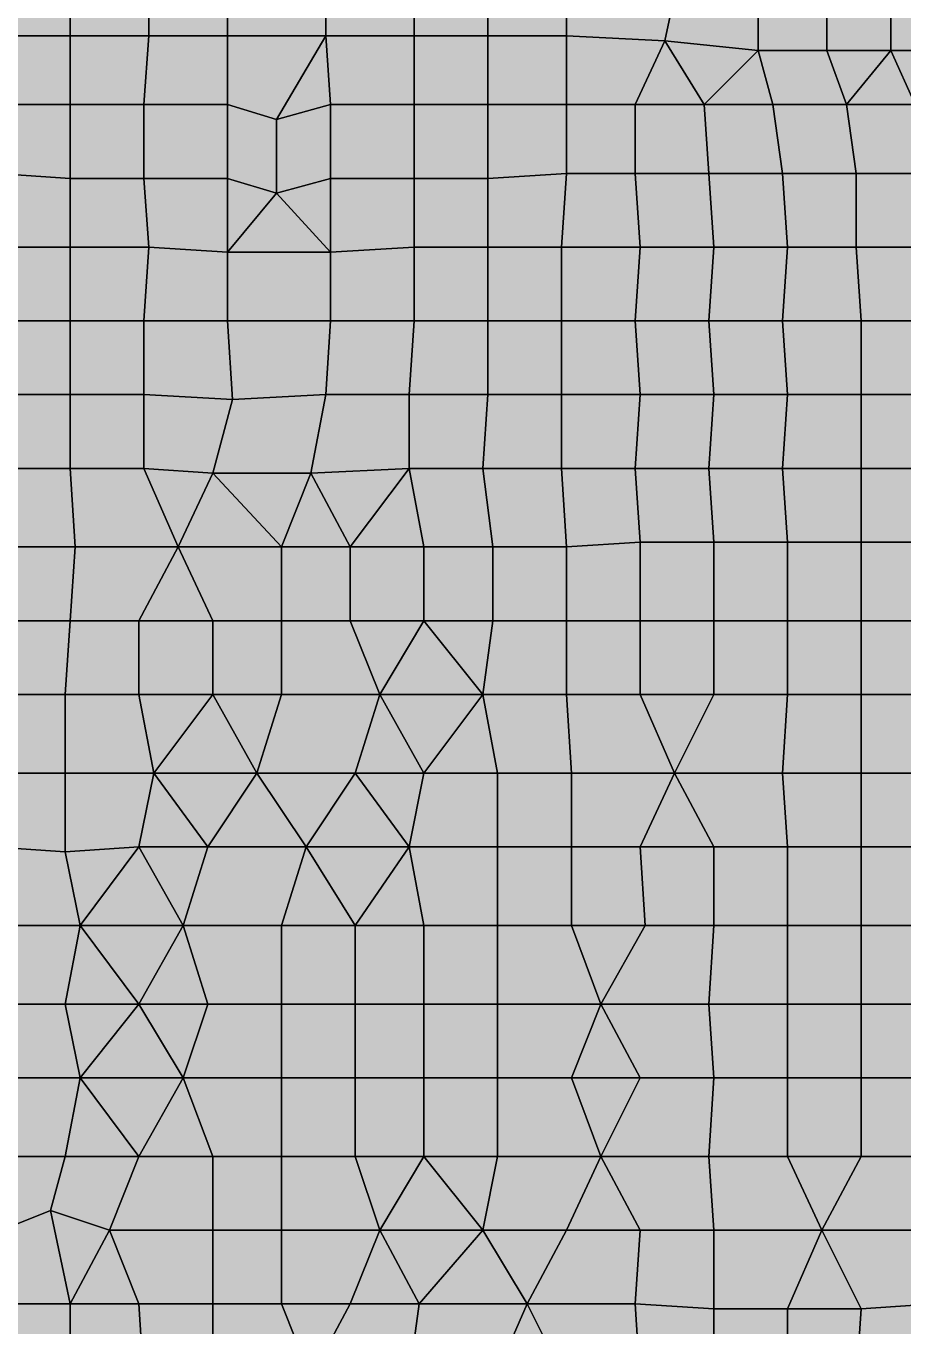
# Model space of a CAD drawing. Header units: metres. Extents: x -7480 to 79269, y -9100 to 45880.
# Drawn here: x 16660 to 20230, y 18670 to 23960 of the extents above; entities that cross this region are included whole.
import ezdxf

# ---------------------------------------------------------------- set-up
doc = ezdxf.new("R2010")
doc.units = ezdxf.units.M
for name, color, linetype in [('COLOR_1', 1, 'Continuous'), ('COLOR_181', 181, 'Continuous'), ('COLOR_3', 3, 'Continuous'), ('COLOR_5', 5, 'Continuous')]:
    doc.layers.add(name, color=color, linetype=linetype)

msp = doc.modelspace()

# ---------------------------------------------------------------- hatches: boundary and pattern name
at = {"layer": 'COLOR_1'}
for points in [[(18540, 23920), (18860, 23920), (18860, 24220), (18540, 24220)], [(18860, 23920), (19260, 23900), (19320, 24180), (18860, 24220)], [(18540, 23640), (18860, 23640), (18860, 23920), (18540, 23920)], [(18860, 23640), (19140, 23640), (19260, 23900), (18860, 23920)], [(19140, 23640), (19420, 23640), (19260, 23900)], [(19260, 23900), (19420, 23640), (19640, 23860)], [(19420, 23640), (19700, 23640), (19640, 23860)], [(19640, 23860), (19700, 23640), (20000, 23640), (19920, 23860)], [(19920, 23860), (20000, 23640), (20180, 23860)], [(20000, 23640), (20280, 23640), (20180, 23860)], [(20180, 23860), (20280, 23640), (20460, 23860)], [(18540, 23340), (18860, 23360), (18860, 23640), (18540, 23640)], [(18860, 23360), (19140, 23360), (19140, 23640), (18860, 23640)], [(19140, 23360), (19440, 23360), (19420, 23640), (19140, 23640)], [(19420, 23640), (19440, 23360), (19740, 23360), (19700, 23640)], [(19700, 23640), (19740, 23360), (20040, 23360), (20000, 23640)], [(20000, 23640), (20040, 23360), (20360, 23360), (20280, 23640)], [(18540, 23060), (18840, 23060), (18860, 23360), (18540, 23340)], [(18240, 22760), (18540, 22760), (18540, 23060), (18240, 23060)], [(18540, 22760), (18840, 22760), (18840, 23060), (18540, 23060)], [(18840, 22760), (19140, 22760), (19160, 23060), (18840, 23060)], [(19140, 22760), (19440, 22760), (19460, 23060), (19160, 23060)], [(19440, 22760), (19740, 22760), (19760, 23060), (19460, 23060)], [(19740, 22760), (20060, 22760), (20040, 23060), (19760, 23060)], [(20040, 23060), (20060, 22760), (20360, 22760), (20360, 23060)], [(16540, 22460), (16840, 22460), (16840, 22760), (16540, 22760)]]:
    msp.add_hatch(color=256, dxfattribs=at).paths.add_polyline_path(points)
at = {"layer": 'COLOR_181'}
for points in [[(16840, 23920), (17160, 23920), (17160, 24220), (16840, 24220)], [(17160, 23920), (17480, 23920), (17480, 24220), (17160, 24220)], [(17480, 23920), (17880, 23920), (17880, 24220), (17480, 24220)], [(17880, 23920), (18240, 23920), (18240, 24220), (17880, 24220)], [(18240, 23920), (18540, 23920), (18540, 24220), (18240, 24220)], [(16840, 23640), (17140, 23640), (17160, 23920), (16840, 23920)], [(17140, 23640), (17480, 23640), (17480, 23920), (17160, 23920)], [(17480, 23640), (17680, 23580), (17880, 23920), (17480, 23920)], [(17680, 23580), (17900, 23640), (17880, 23920)], [(17880, 23920), (17900, 23640), (18240, 23640), (18240, 23920)], [(18240, 23640), (18540, 23640), (18540, 23920), (18240, 23920)], [(16840, 23340), (17140, 23340), (17140, 23640), (16840, 23640)], [(17140, 23340), (17480, 23340), (17480, 23640), (17140, 23640)], [(17480, 23340), (17680, 23280), (17680, 23580), (17480, 23640)], [(17680, 23280), (17900, 23340), (17900, 23640), (17680, 23580)], [(17900, 23340), (18240, 23340), (18240, 23640), (17900, 23640)], [(18240, 23340), (18540, 23340), (18540, 23640), (18240, 23640)], [(16840, 23060), (17160, 23060), (17140, 23340), (16840, 23340)], [(17140, 23340), (17160, 23060), (17480, 23040), (17480, 23340)], [(17480, 23040), (17680, 23280), (17480, 23340)], [(17680, 23280), (17900, 23040), (17900, 23340)], [(17900, 23040), (18240, 23060), (18240, 23340), (17900, 23340)], [(18240, 23060), (18540, 23060), (18540, 23340), (18240, 23340)], [(18840, 23060), (19160, 23060), (19140, 23360), (18860, 23360)], [(19140, 23360), (19160, 23060), (19460, 23060), (19440, 23360)], [(19440, 23360), (19460, 23060), (19760, 23060), (19740, 23360)], [(19740, 23360), (19760, 23060), (20040, 23060), (20040, 23360)], [(20040, 23060), (20360, 23060), (20360, 23360), (20040, 23360)], [(17480, 23040), (17900, 23040), (17680, 23280)], [(17140, 22760), (17480, 22760), (17480, 23040), (17160, 23060)], [(17480, 22760), (17900, 22760), (17900, 23040), (17480, 23040)], [(17900, 22760), (18240, 22760), (18240, 23060), (17900, 23040)], [(16840, 22460), (17140, 22460), (17140, 22760), (16840, 22760)], [(17140, 22460), (17500, 22440), (17480, 22760), (17140, 22760)], [(17480, 22760), (17500, 22440), (17880, 22460), (17900, 22760)], [(17880, 22460), (18220, 22460), (18240, 22760), (17900, 22760)], [(18220, 22460), (18540, 22460), (18540, 22760), (18240, 22760)], [(18540, 22460), (18840, 22460), (18840, 22760), (18540, 22760)], [(18840, 22460), (19160, 22460), (19140, 22760), (18840, 22760)], [(19140, 22760), (19160, 22460), (19460, 22460), (19440, 22760)], [(19440, 22760), (19460, 22460), (19760, 22460), (19740, 22760)], [(19740, 22760), (19760, 22460), (20060, 22460), (20060, 22760)], [(20060, 22460), (20360, 22460), (20360, 22760), (20060, 22760)], [(16540, 22160), (16840, 22160), (16840, 22460), (16540, 22460)], [(16840, 22160), (17140, 22160), (17140, 22460), (16840, 22460)], [(17140, 22160), (17420, 22140), (17500, 22440), (17140, 22460)], [(17420, 22140), (17820, 22140), (17880, 22460), (17500, 22440)], [(17820, 22140), (18220, 22160), (18220, 22460), (17880, 22460)], [(18220, 22160), (18520, 22160), (18540, 22460), (18220, 22460)], [(18520, 22160), (18840, 22160), (18840, 22460), (18540, 22460)], [(18840, 22160), (19140, 22160), (19160, 22460), (18840, 22460)], [(19140, 22160), (19440, 22160), (19460, 22460), (19160, 22460)], [(19440, 22160), (19740, 22160), (19760, 22460), (19460, 22460)], [(19740, 22160), (20060, 22160), (20060, 22460), (19760, 22460)], [(20060, 22160), (20360, 22160), (20360, 22460), (20060, 22460)], [(16540, 21840), (16860, 21840), (16840, 22160), (16540, 22160)], [(16840, 22160), (16860, 21840), (17280, 21840), (17140, 22160)], [(17140, 22160), (17280, 21840), (17420, 22140)], [(17280, 21840), (17700, 21840), (17420, 22140)], [(17420, 22140), (17700, 21840), (17820, 22140)], [(17700, 21840), (17980, 21840), (17820, 22140)], [(17820, 22140), (17980, 21840), (18220, 22160)], [(17980, 21840), (18280, 21840), (18220, 22160)], [(18220, 22160), (18280, 21840), (18560, 21840), (18520, 22160)], [(18520, 22160), (18560, 21840), (18860, 21840), (18840, 22160)], [(18840, 22160), (18860, 21840), (19160, 21860), (19140, 22160)], [(19140, 22160), (19160, 21860), (19460, 21860), (19440, 22160)], [(19440, 22160), (19460, 21860), (19760, 21860), (19740, 22160)], [(19740, 22160), (19760, 21860), (20060, 21860), (20060, 22160)], [(20060, 21860), (20360, 21860), (20360, 22160), (20060, 22160)], [(18860, 21540), (19160, 21540), (19160, 21860), (18860, 21840)], [(19160, 21540), (19460, 21540), (19460, 21860), (19160, 21860)], [(19460, 21540), (19760, 21540), (19760, 21860), (19460, 21860)], [(19760, 21540), (20060, 21540), (20060, 21860), (19760, 21860)], [(20060, 21540), (20360, 21540), (20360, 21860), (20060, 21860)], [(16400, 21540), (16840, 21540), (16860, 21840), (16540, 21840)], [(16840, 21540), (17120, 21540), (17280, 21840), (16860, 21840)], [(17120, 21540), (17420, 21540), (17280, 21840)], [(17280, 21840), (17420, 21540), (17700, 21540), (17700, 21840)], [(17700, 21540), (17980, 21540), (17980, 21840), (17700, 21840)], [(17980, 21540), (18280, 21540), (18280, 21840), (17980, 21840)], [(18280, 21540), (18560, 21540), (18560, 21840), (18280, 21840)], [(18560, 21540), (18860, 21540), (18860, 21840), (18560, 21840)], [(16400, 21540), (16540, 21240), (16820, 21240), (16840, 21540)], [(16820, 21240), (17120, 21240), (17120, 21540), (16840, 21540)], [(17120, 21240), (17420, 21240), (17420, 21540), (17120, 21540)], [(17420, 21240), (17700, 21240), (17700, 21540), (17420, 21540)], [(17700, 21240), (18100, 21240), (17980, 21540), (17700, 21540)], [(17980, 21540), (18100, 21240), (18280, 21540)], [(18100, 21240), (18520, 21240), (18280, 21540)], [(18280, 21540), (18520, 21240), (18560, 21540)], [(18520, 21240), (18860, 21240), (18860, 21540), (18560, 21540)], [(18860, 21240), (19160, 21240), (19160, 21540), (18860, 21540)], [(19160, 21240), (19460, 21240), (19460, 21540), (19160, 21540)], [(19460, 21240), (19760, 21240), (19760, 21540), (19460, 21540)], [(19760, 21240), (20060, 21240), (20060, 21540), (19760, 21540)], [(20060, 21240), (20360, 21240), (20360, 21540), (20060, 21540)], [(16520, 20920), (16820, 20920), (16820, 21240), (16540, 21240)], [(16820, 20920), (17180, 20920), (17120, 21240), (16820, 21240)], [(17120, 21240), (17180, 20920), (17420, 21240)], [(17180, 20920), (17600, 20920), (17420, 21240)], [(17420, 21240), (17600, 20920), (17700, 21240)], [(17600, 20920), (18000, 20920), (18100, 21240), (17700, 21240)], [(18000, 20920), (18280, 20920), (18100, 21240)], [(18100, 21240), (18280, 20920), (18520, 21240)], [(18280, 20920), (18580, 20920), (18520, 21240)], [(18520, 21240), (18580, 20920), (18880, 20920), (18860, 21240)], [(18860, 21240), (18880, 20920), (19300, 20920), (19160, 21240)], [(19160, 21240), (19300, 20920), (19460, 21240)], [(19300, 20920), (19740, 20920), (19760, 21240), (19460, 21240)], [(19740, 20920), (20060, 20920), (20060, 21240), (19760, 21240)], [(20060, 20920), (20360, 20920), (20360, 21240), (20060, 21240)], [(16520, 20620), (16820, 20600), (16820, 20920), (16520, 20920)], [(16820, 20600), (17120, 20620), (17180, 20920), (16820, 20920)], [(17120, 20620), (17400, 20620), (17180, 20920)], [(17180, 20920), (17400, 20620), (17600, 20920)], [(17400, 20620), (17800, 20620), (17600, 20920)], [(17600, 20920), (17800, 20620), (18000, 20920)], [(17800, 20620), (18220, 20620), (18000, 20920)], [(18000, 20920), (18220, 20620), (18280, 20920)], [(18220, 20620), (18580, 20620), (18580, 20920), (18280, 20920)], [(18580, 20620), (18880, 20620), (18880, 20920), (18580, 20920)], [(18880, 20620), (19160, 20620), (19300, 20920), (18880, 20920)], [(19160, 20620), (19460, 20620), (19300, 20920)], [(19300, 20920), (19460, 20620), (19760, 20620), (19740, 20920)], [(19740, 20920), (19760, 20620), (20060, 20620), (20060, 20920)], [(20060, 20620), (20360, 20620), (20360, 20920), (20060, 20920)], [(16520, 20300), (16880, 20300), (16820, 20600), (16520, 20620)], [(16820, 20600), (16880, 20300), (17120, 20620)], [(16880, 20300), (17300, 20300), (17120, 20620)], [(17120, 20620), (17300, 20300), (17400, 20620)], [(17300, 20300), (17700, 20300), (17800, 20620), (17400, 20620)], [(17700, 20300), (18000, 20300), (17800, 20620)], [(17800, 20620), (18000, 20300), (18220, 20620)], [(18000, 20300), (18280, 20300), (18220, 20620)], [(18220, 20620), (18280, 20300), (18580, 20300), (18580, 20620)], [(18580, 20300), (18880, 20300), (18880, 20620), (18580, 20620)], [(18880, 20300), (19180, 20300), (19160, 20620), (18880, 20620)], [(19160, 20620), (19180, 20300), (19460, 20300), (19460, 20620)], [(19460, 20300), (19760, 20300), (19760, 20620), (19460, 20620)], [(19760, 20300), (20060, 20300), (20060, 20620), (19760, 20620)], [(20060, 20300), (20500, 20300), (20360, 20620), (20060, 20620)], [(16520, 19980), (16820, 19980), (16880, 20300), (16520, 20300)], [(16820, 19980), (17120, 19980), (16880, 20300)], [(16880, 20300), (17120, 19980), (17300, 20300)], [(17120, 19980), (17400, 19980), (17300, 20300)], [(17300, 20300), (17400, 19980), (17700, 19980), (17700, 20300)], [(17700, 19980), (18000, 19980), (18000, 20300), (17700, 20300)], [(18000, 19980), (18280, 19980), (18280, 20300), (18000, 20300)], [(18280, 19980), (18580, 19980), (18580, 20300), (18280, 20300)], [(18580, 19980), (19000, 19980), (18880, 20300), (18580, 20300)], [(18880, 20300), (19000, 19980), (19180, 20300)], [(19000, 19980), (19440, 19980), (19460, 20300), (19180, 20300)], [(19440, 19980), (19760, 19980), (19760, 20300), (19460, 20300)], [(19760, 19980), (20060, 19980), (20060, 20300), (19760, 20300)], [(20060, 19980), (20360, 19980), (20500, 20300), (20060, 20300)], [(16520, 19980), (16540, 19680), (16880, 19680), (16820, 19980)], [(16820, 19980), (16880, 19680), (17120, 19980)], [(16880, 19680), (17300, 19680), (17120, 19980)], [(17120, 19980), (17300, 19680), (17400, 19980)], [(17300, 19680), (17700, 19680), (17700, 19980), (17400, 19980)], [(17700, 19680), (18000, 19680), (18000, 19980), (17700, 19980)], [(18000, 19680), (18280, 19680), (18280, 19980), (18000, 19980)], [(18280, 19680), (18580, 19680), (18580, 19980), (18280, 19980)], [(18580, 19680), (18880, 19680), (19000, 19980), (18580, 19980)], [(18880, 19680), (19160, 19680), (19000, 19980)], [(19000, 19980), (19160, 19680), (19460, 19680), (19440, 19980)], [(19440, 19980), (19460, 19680), (19760, 19680), (19760, 19980)], [(19760, 19680), (20060, 19680), (20060, 19980), (19760, 19980)], [(20060, 19680), (20360, 19680), (20360, 19980), (20060, 19980)], [(16400, 19360), (16820, 19360), (16880, 19680), (16540, 19680)], [(16820, 19360), (17120, 19360), (16880, 19680)], [(16880, 19680), (17120, 19360), (17300, 19680)], [(17120, 19360), (17420, 19360), (17300, 19680)], [(17300, 19680), (17420, 19360), (17700, 19360), (17700, 19680)], [(17700, 19360), (18000, 19360), (18000, 19680), (17700, 19680)], [(18000, 19360), (18280, 19360), (18280, 19680), (18000, 19680)], [(18280, 19360), (18580, 19360), (18580, 19680), (18280, 19680)], [(18580, 19360), (19000, 19360), (18880, 19680), (18580, 19680)], [(18880, 19680), (19000, 19360), (19160, 19680)], [(19000, 19360), (19440, 19360), (19460, 19680), (19160, 19680)], [(19440, 19360), (19760, 19360), (19760, 19680), (19460, 19680)], [(19760, 19360), (20060, 19360), (20060, 19680), (19760, 19680)], [(20060, 19360), (20360, 19360), (20360, 19680), (20060, 19680)], [(16400, 19360), (16560, 19060), (16760, 19140), (16820, 19360)], [(16760, 19140), (17000, 19060), (17120, 19360), (16820, 19360)], [(17000, 19060), (17420, 19060), (17420, 19360), (17120, 19360)], [(17420, 19060), (17700, 19060), (17700, 19360), (17420, 19360)], [(17700, 19060), (18100, 19060), (18000, 19360), (17700, 19360)], [(18000, 19360), (18100, 19060), (18280, 19360)], [(18100, 19060), (18520, 19060), (18280, 19360)], [(18280, 19360), (18520, 19060), (18580, 19360)], [(18520, 19060), (18860, 19060), (19000, 19360), (18580, 19360)], [(18860, 19060), (19160, 19060), (19000, 19360)], [(19000, 19360), (19160, 19060), (19460, 19060), (19440, 19360)], [(19440, 19360), (19460, 19060), (19900, 19060), (19760, 19360)], [(19760, 19360), (19900, 19060), (20060, 19360)], [(19900, 19060), (20340, 19060), (20360, 19360), (20060, 19360)], [(16540, 18760), (16840, 18760), (16760, 19140), (16560, 19060)], [(16760, 19140), (16840, 18760), (17000, 19060)], [(16840, 18760), (17120, 18760), (17000, 19060)], [(17000, 19060), (17120, 18760), (17420, 18760), (17420, 19060)], [(17420, 18760), (17700, 18760), (17700, 19060), (17420, 19060)], [(17700, 18760), (17980, 18760), (18100, 19060), (17700, 19060)], [(17980, 18760), (18260, 18760), (18100, 19060)], [(18100, 19060), (18260, 18760), (18520, 19060)], [(18260, 18760), (18700, 18760), (18520, 19060)], [(18520, 19060), (18700, 18760), (18860, 19060)], [(18700, 18760), (19140, 18760), (19160, 19060), (18860, 19060)], [(19140, 18760), (19460, 18740), (19460, 19060), (19160, 19060)], [(19460, 18740), (19760, 18740), (19900, 19060), (19460, 19060)], [(19760, 18740), (20060, 18740), (19900, 19060)], [(19900, 19060), (20060, 18740), (20360, 18760), (20340, 19060)], [(16540, 18440), (16840, 18440), (16840, 18760), (16540, 18760)], [(16840, 18440), (17140, 18440), (17120, 18760), (16840, 18760)], [(17120, 18760), (17140, 18440), (17420, 18460), (17420, 18760)], [(17420, 18460), (17820, 18460), (17700, 18760), (17420, 18760)], [(17700, 18760), (17820, 18460), (17980, 18760)], [(17820, 18460), (18220, 18460), (18260, 18760), (17980, 18760)], [(18220, 18460), (18560, 18440), (18700, 18760), (18260, 18760)], [(18560, 18440), (18860, 18440), (18700, 18760)], [(18700, 18760), (18860, 18440), (19160, 18440), (19140, 18760)], [(19140, 18760), (19160, 18440), (19460, 18440), (19460, 18740)], [(19460, 18440), (19760, 18440), (19760, 18740), (19460, 18740)], [(19760, 18440), (20040, 18440), (20060, 18740), (19760, 18740)], [(20040, 18440), (20340, 18440), (20360, 18760), (20060, 18740)]]:
    msp.add_hatch(color=256, dxfattribs=at).paths.add_polyline_path(points)
at = {"layer": 'COLOR_3'}
for points in [[(19260, 23900), (19640, 23860), (19640, 24160), (19320, 24180)], [(19640, 23860), (19920, 23860), (19920, 24160), (19640, 24160)], [(19920, 23860), (20180, 23860), (20180, 24160), (19920, 24160)], [(16540, 23640), (16840, 23640), (16840, 23920), (16540, 23920)], [(16540, 23360), (16840, 23340), (16840, 23640), (16540, 23640)], [(16540, 23060), (16840, 23060), (16840, 23340), (16540, 23360)], [(16540, 22760), (16840, 22760), (16840, 23060), (16540, 23060)], [(16840, 22760), (17140, 22760), (17160, 23060), (16840, 23060)]]:
    msp.add_hatch(color=256, dxfattribs=at).paths.add_polyline_path(points)
at = {"layer": 'COLOR_5'}
for points in [[(16520, 24220), (16540, 23920), (16840, 23920), (16840, 24220)], [(20180, 23860), (20460, 23860), (20460, 24160), (20180, 24160)]]:
    msp.add_hatch(color=256, dxfattribs=at).paths.add_polyline_path(points)

# ---------------------------------------------------------------- linework, layer by layer
at = {"layer": 'COLOR_1'}
for points in [[(18540, 23920), (18860, 23920), (18860, 24220), (18540, 24220)], [(18860, 23920), (19260, 23900), (19320, 24180), (18860, 24220)], [(18540, 23640), (18860, 23640), (18860, 23920), (18540, 23920)], [(18860, 23640), (19140, 23640), (19260, 23900), (18860, 23920)], [(19140, 23640), (19420, 23640), (19260, 23900)], [(19260, 23900), (19420, 23640), (19640, 23860)], [(19420, 23640), (19700, 23640), (19640, 23860)], [(19640, 23860), (19700, 23640), (20000, 23640), (19920, 23860)], [(19920, 23860), (20000, 23640), (20180, 23860)], [(20000, 23640), (20280, 23640), (20180, 23860)], [(20180, 23860), (20280, 23640), (20460, 23860)], [(18540, 23340), (18860, 23360), (18860, 23640), (18540, 23640)], [(18860, 23360), (19140, 23360), (19140, 23640), (18860, 23640)], [(19140, 23360), (19440, 23360), (19420, 23640), (19140, 23640)], [(19420, 23640), (19440, 23360), (19740, 23360), (19700, 23640)], [(19700, 23640), (19740, 23360), (20040, 23360), (20000, 23640)], [(20000, 23640), (20040, 23360), (20360, 23360), (20280, 23640)], [(18540, 23060), (18840, 23060), (18860, 23360), (18540, 23340)], [(18240, 22760), (18540, 22760), (18540, 23060), (18240, 23060)], [(18540, 22760), (18840, 22760), (18840, 23060), (18540, 23060)], [(18840, 22760), (19140, 22760), (19160, 23060), (18840, 23060)], [(19140, 22760), (19440, 22760), (19460, 23060), (19160, 23060)], [(19440, 22760), (19740, 22760), (19760, 23060), (19460, 23060)], [(19740, 22760), (20060, 22760), (20040, 23060), (19760, 23060)], [(20040, 23060), (20060, 22760), (20360, 22760), (20360, 23060)], [(16540, 22460), (16840, 22460), (16840, 22760), (16540, 22760)]]:
    msp.add_lwpolyline(points, close=True, dxfattribs=at)
at = {"layer": 'COLOR_181'}
for points in [[(16840, 23920), (17160, 23920), (17160, 24220), (16840, 24220)], [(17160, 23920), (17480, 23920), (17480, 24220), (17160, 24220)], [(17480, 23920), (17880, 23920), (17880, 24220), (17480, 24220)], [(17880, 23920), (18240, 23920), (18240, 24220), (17880, 24220)], [(18240, 23920), (18540, 23920), (18540, 24220), (18240, 24220)], [(16840, 23640), (17140, 23640), (17160, 23920), (16840, 23920)], [(17140, 23640), (17480, 23640), (17480, 23920), (17160, 23920)], [(17480, 23640), (17680, 23580), (17880, 23920), (17480, 23920)], [(17680, 23580), (17900, 23640), (17880, 23920)], [(17880, 23920), (17900, 23640), (18240, 23640), (18240, 23920)], [(18240, 23640), (18540, 23640), (18540, 23920), (18240, 23920)], [(16840, 23340), (17140, 23340), (17140, 23640), (16840, 23640)], [(17140, 23340), (17480, 23340), (17480, 23640), (17140, 23640)], [(17480, 23340), (17680, 23280), (17680, 23580), (17480, 23640)], [(17680, 23280), (17900, 23340), (17900, 23640), (17680, 23580)], [(17900, 23340), (18240, 23340), (18240, 23640), (17900, 23640)], [(18240, 23340), (18540, 23340), (18540, 23640), (18240, 23640)], [(16840, 23060), (17160, 23060), (17140, 23340), (16840, 23340)], [(17140, 23340), (17160, 23060), (17480, 23040), (17480, 23340)], [(17480, 23040), (17680, 23280), (17480, 23340)], [(17680, 23280), (17900, 23040), (17900, 23340)], [(17900, 23040), (18240, 23060), (18240, 23340), (17900, 23340)], [(18240, 23060), (18540, 23060), (18540, 23340), (18240, 23340)], [(18840, 23060), (19160, 23060), (19140, 23360), (18860, 23360)], [(19140, 23360), (19160, 23060), (19460, 23060), (19440, 23360)], [(19440, 23360), (19460, 23060), (19760, 23060), (19740, 23360)], [(19740, 23360), (19760, 23060), (20040, 23060), (20040, 23360)], [(20040, 23060), (20360, 23060), (20360, 23360), (20040, 23360)], [(17480, 23040), (17900, 23040), (17680, 23280)], [(17140, 22760), (17480, 22760), (17480, 23040), (17160, 23060)], [(17480, 22760), (17900, 22760), (17900, 23040), (17480, 23040)], [(17900, 22760), (18240, 22760), (18240, 23060), (17900, 23040)], [(16840, 22460), (17140, 22460), (17140, 22760), (16840, 22760)], [(17140, 22460), (17500, 22440), (17480, 22760), (17140, 22760)], [(17480, 22760), (17500, 22440), (17880, 22460), (17900, 22760)], [(17880, 22460), (18220, 22460), (18240, 22760), (17900, 22760)], [(18220, 22460), (18540, 22460), (18540, 22760), (18240, 22760)], [(18540, 22460), (18840, 22460), (18840, 22760), (18540, 22760)], [(18840, 22460), (19160, 22460), (19140, 22760), (18840, 22760)], [(19140, 22760), (19160, 22460), (19460, 22460), (19440, 22760)], [(19440, 22760), (19460, 22460), (19760, 22460), (19740, 22760)], [(19740, 22760), (19760, 22460), (20060, 22460), (20060, 22760)], [(20060, 22460), (20360, 22460), (20360, 22760), (20060, 22760)], [(16540, 22160), (16840, 22160), (16840, 22460), (16540, 22460)], [(16840, 22160), (17140, 22160), (17140, 22460), (16840, 22460)], [(17140, 22160), (17420, 22140), (17500, 22440), (17140, 22460)], [(17420, 22140), (17820, 22140), (17880, 22460), (17500, 22440)], [(17820, 22140), (18220, 22160), (18220, 22460), (17880, 22460)], [(18220, 22160), (18520, 22160), (18540, 22460), (18220, 22460)], [(18520, 22160), (18840, 22160), (18840, 22460), (18540, 22460)], [(18840, 22160), (19140, 22160), (19160, 22460), (18840, 22460)], [(19140, 22160), (19440, 22160), (19460, 22460), (19160, 22460)], [(19440, 22160), (19740, 22160), (19760, 22460), (19460, 22460)], [(19740, 22160), (20060, 22160), (20060, 22460), (19760, 22460)], [(20060, 22160), (20360, 22160), (20360, 22460), (20060, 22460)], [(16540, 21840), (16860, 21840), (16840, 22160), (16540, 22160)], [(16840, 22160), (16860, 21840), (17280, 21840), (17140, 22160)], [(17140, 22160), (17280, 21840), (17420, 22140)], [(17280, 21840), (17700, 21840), (17420, 22140)], [(17420, 22140), (17700, 21840), (17820, 22140)], [(17700, 21840), (17980, 21840), (17820, 22140)], [(17820, 22140), (17980, 21840), (18220, 22160)], [(17980, 21840), (18280, 21840), (18220, 22160)], [(18220, 22160), (18280, 21840), (18560, 21840), (18520, 22160)], [(18520, 22160), (18560, 21840), (18860, 21840), (18840, 22160)], [(18840, 22160), (18860, 21840), (19160, 21860), (19140, 22160)], [(19140, 22160), (19160, 21860), (19460, 21860), (19440, 22160)], [(19440, 22160), (19460, 21860), (19760, 21860), (19740, 22160)], [(19740, 22160), (19760, 21860), (20060, 21860), (20060, 22160)], [(20060, 21860), (20360, 21860), (20360, 22160), (20060, 22160)], [(18860, 21540), (19160, 21540), (19160, 21860), (18860, 21840)], [(19160, 21540), (19460, 21540), (19460, 21860), (19160, 21860)], [(19460, 21540), (19760, 21540), (19760, 21860), (19460, 21860)], [(19760, 21540), (20060, 21540), (20060, 21860), (19760, 21860)], [(20060, 21540), (20360, 21540), (20360, 21860), (20060, 21860)], [(16400, 21540), (16840, 21540), (16860, 21840), (16540, 21840)], [(16840, 21540), (17120, 21540), (17280, 21840), (16860, 21840)], [(17120, 21540), (17420, 21540), (17280, 21840)], [(17280, 21840), (17420, 21540), (17700, 21540), (17700, 21840)], [(17700, 21540), (17980, 21540), (17980, 21840), (17700, 21840)], [(17980, 21540), (18280, 21540), (18280, 21840), (17980, 21840)], [(18280, 21540), (18560, 21540), (18560, 21840), (18280, 21840)], [(18560, 21540), (18860, 21540), (18860, 21840), (18560, 21840)], [(16400, 21540), (16540, 21240), (16820, 21240), (16840, 21540)], [(16820, 21240), (17120, 21240), (17120, 21540), (16840, 21540)], [(17120, 21240), (17420, 21240), (17420, 21540), (17120, 21540)], [(17420, 21240), (17700, 21240), (17700, 21540), (17420, 21540)], [(17700, 21240), (18100, 21240), (17980, 21540), (17700, 21540)], [(17980, 21540), (18100, 21240), (18280, 21540)], [(18100, 21240), (18520, 21240), (18280, 21540)], [(18280, 21540), (18520, 21240), (18560, 21540)], [(18520, 21240), (18860, 21240), (18860, 21540), (18560, 21540)], [(18860, 21240), (19160, 21240), (19160, 21540), (18860, 21540)], [(19160, 21240), (19460, 21240), (19460, 21540), (19160, 21540)], [(19460, 21240), (19760, 21240), (19760, 21540), (19460, 21540)], [(19760, 21240), (20060, 21240), (20060, 21540), (19760, 21540)], [(20060, 21240), (20360, 21240), (20360, 21540), (20060, 21540)], [(16520, 20920), (16820, 20920), (16820, 21240), (16540, 21240)], [(16820, 20920), (17180, 20920), (17120, 21240), (16820, 21240)], [(17120, 21240), (17180, 20920), (17420, 21240)], [(17180, 20920), (17600, 20920), (17420, 21240)], [(17420, 21240), (17600, 20920), (17700, 21240)], [(17600, 20920), (18000, 20920), (18100, 21240), (17700, 21240)], [(18000, 20920), (18280, 20920), (18100, 21240)], [(18100, 21240), (18280, 20920), (18520, 21240)], [(18280, 20920), (18580, 20920), (18520, 21240)], [(18520, 21240), (18580, 20920), (18880, 20920), (18860, 21240)], [(18860, 21240), (18880, 20920), (19300, 20920), (19160, 21240)], [(19160, 21240), (19300, 20920), (19460, 21240)], [(19300, 20920), (19740, 20920), (19760, 21240), (19460, 21240)], [(19740, 20920), (20060, 20920), (20060, 21240), (19760, 21240)], [(20060, 20920), (20360, 20920), (20360, 21240), (20060, 21240)], [(16520, 20620), (16820, 20600), (16820, 20920), (16520, 20920)], [(16820, 20600), (17120, 20620), (17180, 20920), (16820, 20920)], [(17120, 20620), (17400, 20620), (17180, 20920)], [(17180, 20920), (17400, 20620), (17600, 20920)], [(17400, 20620), (17800, 20620), (17600, 20920)], [(17600, 20920), (17800, 20620), (18000, 20920)], [(17800, 20620), (18220, 20620), (18000, 20920)], [(18000, 20920), (18220, 20620), (18280, 20920)], [(18220, 20620), (18580, 20620), (18580, 20920), (18280, 20920)], [(18580, 20620), (18880, 20620), (18880, 20920), (18580, 20920)], [(18880, 20620), (19160, 20620), (19300, 20920), (18880, 20920)], [(19160, 20620), (19460, 20620), (19300, 20920)], [(19300, 20920), (19460, 20620), (19760, 20620), (19740, 20920)], [(19740, 20920), (19760, 20620), (20060, 20620), (20060, 20920)], [(20060, 20620), (20360, 20620), (20360, 20920), (20060, 20920)], [(16520, 20300), (16880, 20300), (16820, 20600), (16520, 20620)], [(16820, 20600), (16880, 20300), (17120, 20620)], [(16880, 20300), (17300, 20300), (17120, 20620)], [(17120, 20620), (17300, 20300), (17400, 20620)], [(17300, 20300), (17700, 20300), (17800, 20620), (17400, 20620)], [(17700, 20300), (18000, 20300), (17800, 20620)], [(17800, 20620), (18000, 20300), (18220, 20620)], [(18000, 20300), (18280, 20300), (18220, 20620)], [(18220, 20620), (18280, 20300), (18580, 20300), (18580, 20620)], [(18580, 20300), (18880, 20300), (18880, 20620), (18580, 20620)], [(18880, 20300), (19180, 20300), (19160, 20620), (18880, 20620)], [(19160, 20620), (19180, 20300), (19460, 20300), (19460, 20620)], [(19460, 20300), (19760, 20300), (19760, 20620), (19460, 20620)], [(19760, 20300), (20060, 20300), (20060, 20620), (19760, 20620)], [(20060, 20300), (20500, 20300), (20360, 20620), (20060, 20620)], [(16520, 19980), (16820, 19980), (16880, 20300), (16520, 20300)], [(16820, 19980), (17120, 19980), (16880, 20300)], [(16880, 20300), (17120, 19980), (17300, 20300)], [(17120, 19980), (17400, 19980), (17300, 20300)], [(17300, 20300), (17400, 19980), (17700, 19980), (17700, 20300)], [(17700, 19980), (18000, 19980), (18000, 20300), (17700, 20300)], [(18000, 19980), (18280, 19980), (18280, 20300), (18000, 20300)], [(18280, 19980), (18580, 19980), (18580, 20300), (18280, 20300)], [(18580, 19980), (19000, 19980), (18880, 20300), (18580, 20300)], [(18880, 20300), (19000, 19980), (19180, 20300)], [(19000, 19980), (19440, 19980), (19460, 20300), (19180, 20300)], [(19440, 19980), (19760, 19980), (19760, 20300), (19460, 20300)], [(19760, 19980), (20060, 19980), (20060, 20300), (19760, 20300)], [(20060, 19980), (20360, 19980), (20500, 20300), (20060, 20300)], [(16520, 19980), (16540, 19680), (16880, 19680), (16820, 19980)], [(16820, 19980), (16880, 19680), (17120, 19980)], [(16880, 19680), (17300, 19680), (17120, 19980)], [(17120, 19980), (17300, 19680), (17400, 19980)], [(17300, 19680), (17700, 19680), (17700, 19980), (17400, 19980)], [(17700, 19680), (18000, 19680), (18000, 19980), (17700, 19980)], [(18000, 19680), (18280, 19680), (18280, 19980), (18000, 19980)], [(18280, 19680), (18580, 19680), (18580, 19980), (18280, 19980)], [(18580, 19680), (18880, 19680), (19000, 19980), (18580, 19980)], [(18880, 19680), (19160, 19680), (19000, 19980)], [(19000, 19980), (19160, 19680), (19460, 19680), (19440, 19980)], [(19440, 19980), (19460, 19680), (19760, 19680), (19760, 19980)], [(19760, 19680), (20060, 19680), (20060, 19980), (19760, 19980)], [(20060, 19680), (20360, 19680), (20360, 19980), (20060, 19980)], [(16400, 19360), (16820, 19360), (16880, 19680), (16540, 19680)], [(16820, 19360), (17120, 19360), (16880, 19680)], [(16880, 19680), (17120, 19360), (17300, 19680)], [(17120, 19360), (17420, 19360), (17300, 19680)], [(17300, 19680), (17420, 19360), (17700, 19360), (17700, 19680)], [(17700, 19360), (18000, 19360), (18000, 19680), (17700, 19680)], [(18000, 19360), (18280, 19360), (18280, 19680), (18000, 19680)], [(18280, 19360), (18580, 19360), (18580, 19680), (18280, 19680)], [(18580, 19360), (19000, 19360), (18880, 19680), (18580, 19680)], [(18880, 19680), (19000, 19360), (19160, 19680)], [(19000, 19360), (19440, 19360), (19460, 19680), (19160, 19680)], [(19440, 19360), (19760, 19360), (19760, 19680), (19460, 19680)], [(19760, 19360), (20060, 19360), (20060, 19680), (19760, 19680)], [(20060, 19360), (20360, 19360), (20360, 19680), (20060, 19680)], [(16400, 19360), (16560, 19060), (16760, 19140), (16820, 19360)], [(16760, 19140), (17000, 19060), (17120, 19360), (16820, 19360)], [(17000, 19060), (17420, 19060), (17420, 19360), (17120, 19360)], [(17420, 19060), (17700, 19060), (17700, 19360), (17420, 19360)], [(17700, 19060), (18100, 19060), (18000, 19360), (17700, 19360)], [(18000, 19360), (18100, 19060), (18280, 19360)], [(18100, 19060), (18520, 19060), (18280, 19360)], [(18280, 19360), (18520, 19060), (18580, 19360)], [(18520, 19060), (18860, 19060), (19000, 19360), (18580, 19360)], [(18860, 19060), (19160, 19060), (19000, 19360)], [(19000, 19360), (19160, 19060), (19460, 19060), (19440, 19360)], [(19440, 19360), (19460, 19060), (19900, 19060), (19760, 19360)], [(19760, 19360), (19900, 19060), (20060, 19360)], [(19900, 19060), (20340, 19060), (20360, 19360), (20060, 19360)], [(16540, 18760), (16840, 18760), (16760, 19140), (16560, 19060)], [(16760, 19140), (16840, 18760), (17000, 19060)], [(16840, 18760), (17120, 18760), (17000, 19060)], [(17000, 19060), (17120, 18760), (17420, 18760), (17420, 19060)], [(17420, 18760), (17700, 18760), (17700, 19060), (17420, 19060)], [(17700, 18760), (17980, 18760), (18100, 19060), (17700, 19060)], [(17980, 18760), (18260, 18760), (18100, 19060)], [(18100, 19060), (18260, 18760), (18520, 19060)], [(18260, 18760), (18700, 18760), (18520, 19060)], [(18520, 19060), (18700, 18760), (18860, 19060)], [(18700, 18760), (19140, 18760), (19160, 19060), (18860, 19060)], [(19140, 18760), (19460, 18740), (19460, 19060), (19160, 19060)], [(19460, 18740), (19760, 18740), (19900, 19060), (19460, 19060)], [(19760, 18740), (20060, 18740), (19900, 19060)], [(19900, 19060), (20060, 18740), (20360, 18760), (20340, 19060)], [(16540, 18440), (16840, 18440), (16840, 18760), (16540, 18760)], [(16840, 18440), (17140, 18440), (17120, 18760), (16840, 18760)], [(17120, 18760), (17140, 18440), (17420, 18460), (17420, 18760)], [(17420, 18460), (17820, 18460), (17700, 18760), (17420, 18760)], [(17700, 18760), (17820, 18460), (17980, 18760)], [(17820, 18460), (18220, 18460), (18260, 18760), (17980, 18760)], [(18220, 18460), (18560, 18440), (18700, 18760), (18260, 18760)], [(18560, 18440), (18860, 18440), (18700, 18760)], [(18700, 18760), (18860, 18440), (19160, 18440), (19140, 18760)], [(19140, 18760), (19160, 18440), (19460, 18440), (19460, 18740)], [(19460, 18440), (19760, 18440), (19760, 18740), (19460, 18740)], [(19760, 18440), (20040, 18440), (20060, 18740), (19760, 18740)], [(20040, 18440), (20340, 18440), (20360, 18760), (20060, 18740)]]:
    msp.add_lwpolyline(points, close=True, dxfattribs=at)
at = {"layer": 'COLOR_3'}
for points in [[(19260, 23900), (19640, 23860), (19640, 24160), (19320, 24180)], [(19640, 23860), (19920, 23860), (19920, 24160), (19640, 24160)], [(19920, 23860), (20180, 23860), (20180, 24160), (19920, 24160)], [(16540, 23640), (16840, 23640), (16840, 23920), (16540, 23920)], [(16540, 23360), (16840, 23340), (16840, 23640), (16540, 23640)], [(16540, 23060), (16840, 23060), (16840, 23340), (16540, 23360)], [(16540, 22760), (16840, 22760), (16840, 23060), (16540, 23060)], [(16840, 22760), (17140, 22760), (17160, 23060), (16840, 23060)]]:
    msp.add_lwpolyline(points, close=True, dxfattribs=at)
at = {"layer": 'COLOR_5'}
for points in [[(16520, 24220), (16540, 23920), (16840, 23920), (16840, 24220)], [(20180, 23860), (20460, 23860), (20460, 24160), (20180, 24160)]]:
    msp.add_lwpolyline(points, close=True, dxfattribs=at)

doc.saveas('drawing.dxf')
